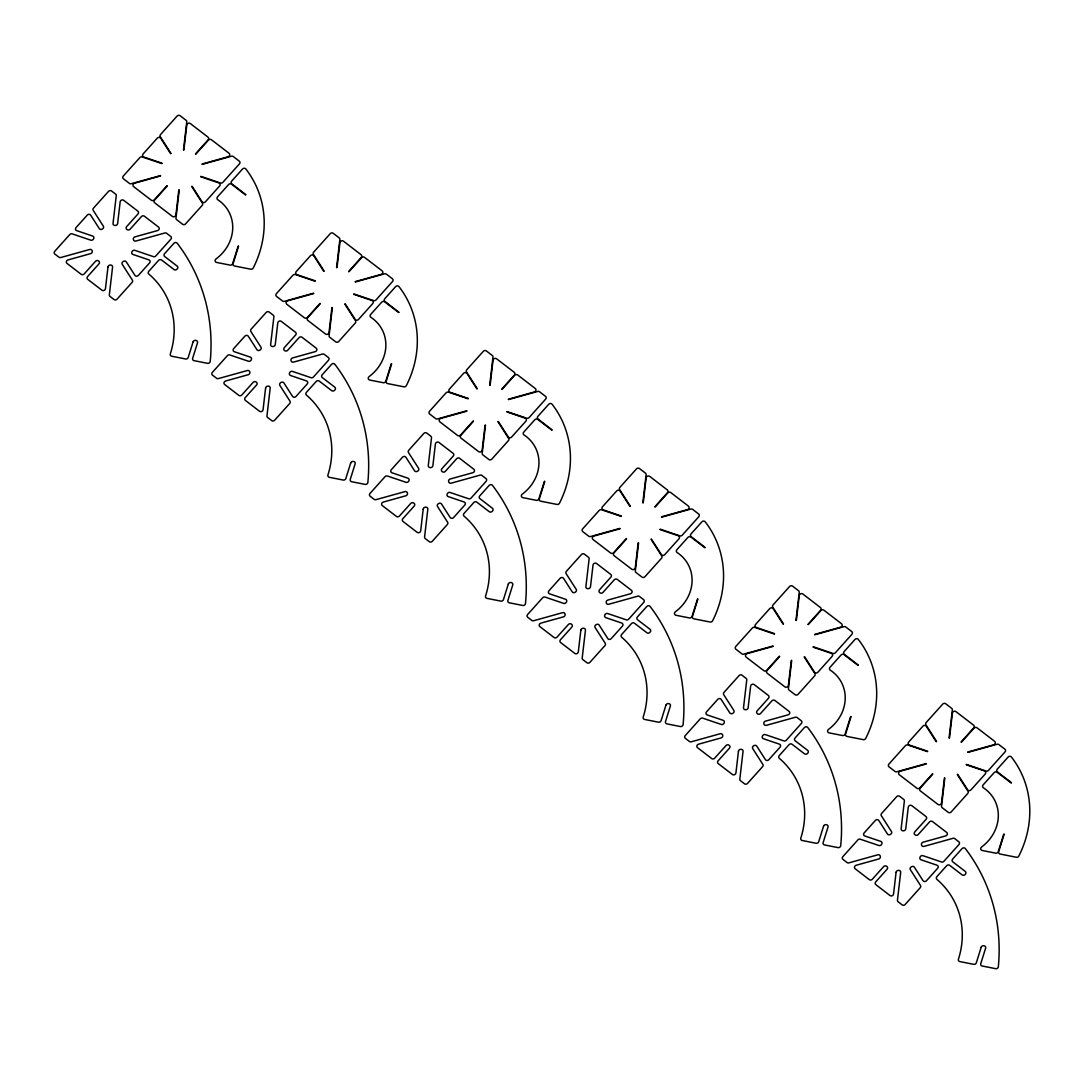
<?xml version="1.0" encoding="UTF-8"?>
<svg xmlns="http://www.w3.org/2000/svg" width="1084" height="1084" viewBox="0 0 1084 1084"><rect width="100%" height="100%" fill="white"/><g stroke="black" fill="none" stroke-linecap="round" stroke-linejoin="round"><path stroke-width="1.5" d="M178.819 189.957L175.92 214.876A2.154 1.924 -27.8 0 1 172.41 216.421L154.741 202.843A2.154 1.924 -27.8 0 1 154.605 200.079L167.207 186.028M183.481 149.971L186.746 121.896A2.154 1.924 -27.8 0 0 186.069 120.27L180.093 115.69A2.154 1.924 -27.8 0 0 177.112 116.069L160.595 134.484A2.154 1.924 -27.8 0 0 160.324 136.814L171.001 153.44M179.239 189.971L175.974 218.06A2.154 1.924 -27.8 0 0 176.651 219.673L182.627 224.266A2.154 1.924 -27.8 0 0 185.594 223.873L202.125 205.459A2.154 1.924 -27.8 0 0 202.396 203.142L191.719 186.502M183.887 149.985L186.787 125.066A2.154 1.924 -27.8 0 1 190.296 123.522L207.965 137.099A2.154 1.924 -27.8 0 1 208.114 139.863L195.499 153.914M331.934 307.571L329.035 332.49A2.154 1.924 -27.8 0 1 325.539 334.035L307.87 320.457A2.154 1.924 -27.8 0 1 307.721 317.68L320.322 303.642M336.596 267.585L339.861 239.496A2.154 1.924 -27.8 0 0 339.184 237.884L333.208 233.29A2.154 1.924 -27.8 0 0 330.241 233.67L313.71 252.098A2.154 1.924 -27.8 0 0 313.439 254.415L324.116 271.054M332.354 307.585L329.089 335.661A2.154 1.924 -27.8 0 0 329.766 337.287L335.742 341.867A2.154 1.924 -27.8 0 0 338.709 341.487L355.24 323.073A2.154 1.924 -27.8 0 0 355.511 320.742L344.834 304.116M337.016 267.585L339.915 242.667A2.154 1.924 -27.8 0 1 343.425 241.136L361.08 254.699A2.154 1.924 -27.8 0 1 361.229 257.477L348.628 271.528M485.063 425.185L482.163 450.104A2.154 1.924 -27.8 0 1 478.654 451.635L460.985 438.072A2.154 1.924 -27.8 0 1 460.849 435.294L473.451 421.242M489.711 385.186L492.976 357.11A2.154 1.924 -27.8 0 0 492.299 355.498L486.323 350.904A2.154 1.924 -27.8 0 0 483.356 351.284L466.825 369.698A2.154 1.924 -27.8 0 0 466.554 372.029L477.245 388.668M485.483 425.185L482.204 453.275A2.154 1.924 -27.8 0 0 482.881 454.887L488.857 459.481A2.154 1.924 -27.8 0 0 491.838 459.101L508.355 440.687A2.154 1.924 -27.8 0 0 508.626 438.356L497.949 421.717M490.131 385.199L493.03 360.281A2.154 1.924 -27.8 0 1 496.54 358.75L514.209 372.313A2.154 1.924 -27.8 0 1 514.344 375.091L501.743 389.129M638.178 542.786L635.278 567.704A2.154 1.924 -27.8 0 1 631.769 569.249L614.1 555.672A2.154 1.924 -27.8 0 1 613.964 552.908L626.566 538.856M642.826 502.8L646.105 474.724A2.154 1.924 -27.8 0 0 645.427 473.098L639.452 468.518A2.154 1.924 -27.8 0 0 636.471 468.898L619.953 487.312A2.154 1.924 -27.8 0 0 619.682 489.643L630.36 506.269M638.598 542.799L635.332 570.875A2.154 1.924 -27.8 0 0 636.01 572.501L641.985 577.094A2.154 1.924 -27.8 0 0 644.953 576.702L661.484 558.287A2.154 1.924 -27.8 0 0 661.755 555.957L651.064 539.331M643.246 502.813L646.145 477.895A2.154 1.924 -27.8 0 1 649.655 476.35L667.324 489.927A2.154 1.924 -27.8 0 1 667.459 492.692L654.858 506.743M791.293 660.4L788.393 685.318A2.154 1.924 -27.8 0 1 784.884 686.849L767.228 673.286A2.154 1.924 -27.8 0 1 767.079 670.508L779.681 656.47M795.954 620.414L799.22 592.325A2.154 1.924 -27.8 0 0 798.542 590.712L792.567 586.119A2.154 1.924 -27.8 0 0 789.599 586.498L773.068 604.913A2.154 1.924 -27.8 0 0 772.797 607.243L783.475 623.883M791.713 660.413L788.447 688.489A2.154 1.924 -27.8 0 0 789.125 690.115L795.1 694.695A2.154 1.924 -27.8 0 0 798.068 694.316L814.599 675.901A2.154 1.924 -27.8 0 0 814.87 673.571L804.192 656.931M796.374 620.414L799.274 595.495A2.154 1.924 -27.8 0 1 802.77 593.964L820.439 607.528A2.154 1.924 -27.8 0 1 820.588 610.306L807.986 624.357M944.421 778.014L941.522 802.932A2.154 1.924 -27.8 0 1 938.012 804.464L920.343 790.9A2.154 1.924 -27.8 0 1 920.194 788.122L932.809 774.071M949.069 738.014L952.335 709.939A2.154 1.924 -27.8 0 0 951.657 708.313L945.682 703.733A2.154 1.924 -27.8 0 0 942.714 704.112L926.183 722.527A2.154 1.924 -27.8 0 0 925.912 724.857L936.59 741.497M944.828 778.014L941.562 806.103A2.154 1.924 -27.8 0 0 942.24 807.716L948.215 812.309A2.154 1.924 -27.8 0 0 951.196 811.93L967.714 793.515A2.154 1.924 -27.8 0 0 967.985 791.184L957.308 774.545M949.489 738.028L952.389 713.109A2.154 1.924 -27.8 0 1 955.898 711.578L973.567 725.142A2.154 1.924 -27.8 0 1 973.703 727.92L961.101 741.957M238.155 246.109L232.694 263.561A2.154 1.924 -27.8 0 1 230.065 265.106L216.597 262.436A2.154 1.924 -27.8 0 1 216.001 258.981A40.203 36.084 -27.8 0 0 217.776 199.727A2.154 1.924 -27.8 0 1 217.532 196.868L228.575 184.565A2.154 1.924 -27.8 0 1 231.542 184.185L245.553 194.944M238.561 246.19L233.087 263.642A2.154 1.924 -27.8 0 0 234.496 265.987L250.756 269.198A2.154 1.924 -27.8 0 0 253.25 267.978A107.817 96.733 -27.8 0 0 245.811 168.955A2.154 1.924 -27.8 0 0 242.518 169.023L231.691 181.096A2.154 1.924 -27.8 0 0 231.827 183.873L245.838 194.632M391.27 363.723L385.809 381.175A2.154 1.924 -27.8 0 1 383.18 382.706L369.712 380.037A2.154 1.924 -27.8 0 1 369.116 376.595A40.203 36.084 -27.8 0 0 370.904 317.327A2.154 1.924 -27.8 0 1 370.647 314.482L381.69 302.179A2.154 1.924 -27.8 0 1 384.657 301.799L398.682 312.558M391.676 363.804L386.216 381.256A2.154 1.924 -27.8 0 0 387.625 383.587L403.871 386.812A2.154 1.924 -27.8 0 0 406.364 385.592A107.817 96.733 -27.8 0 0 398.939 286.569A2.154 1.924 -27.8 0 0 395.633 286.637L384.806 298.71A2.154 1.924 -27.8 0 0 384.942 301.474L398.966 312.246M544.398 481.323L538.924 498.776A2.154 1.924 -27.8 0 1 536.309 500.32L522.84 497.651A2.154 1.924 -27.8 0 1 522.231 494.196A40.203 36.084 -27.8 0 0 524.019 434.941A2.154 1.924 -27.8 0 1 523.762 432.096L534.805 419.779A2.154 1.924 -27.8 0 1 537.786 419.4L551.797 430.172M544.791 481.404L539.331 498.857A2.154 1.924 -27.8 0 0 540.74 501.201L556.986 504.426A2.154 1.924 -27.8 0 0 559.479 503.206A107.817 96.733 -27.8 0 0 552.054 404.183A2.154 1.924 -27.8 0 0 548.761 404.237L537.921 416.31A2.154 1.924 -27.8 0 0 538.071 419.088L552.081 429.847M697.513 598.937L692.053 616.389A2.154 1.924 -27.8 0 1 689.424 617.934L675.955 615.265A2.154 1.924 -27.8 0 1 675.359 611.81A40.203 36.084 -27.8 0 0 677.134 552.555A2.154 1.924 -27.8 0 1 676.89 549.696L687.933 537.393A2.154 1.924 -27.8 0 1 690.901 537.014L704.912 547.772M697.92 599.018L692.446 616.471A2.154 1.924 -27.8 0 0 693.855 618.815L710.101 622.026A2.154 1.924 -27.8 0 0 712.594 620.807A107.817 96.733 -27.8 0 0 705.169 521.783A2.154 1.924 -27.8 0 0 701.876 521.851L691.036 533.924A2.154 1.924 -27.8 0 0 691.186 536.702L705.196 547.461M850.628 716.551L845.168 734.004A2.154 1.924 -27.8 0 1 842.539 735.535L829.07 732.865A2.154 1.924 -27.8 0 1 828.474 729.424A40.203 36.084 -27.8 0 0 830.263 670.156A2.154 1.924 -27.8 0 1 830.005 667.31L841.049 655.007A2.154 1.924 -27.8 0 1 844.016 654.628L858.04 665.386M851.035 716.619L845.574 734.085A2.154 1.924 -27.8 0 0 846.983 736.415L863.23 739.64A2.154 1.924 -27.8 0 0 865.723 738.421A107.817 96.733 -27.8 0 0 858.298 639.397A2.154 1.924 -27.8 0 0 854.991 639.452L844.165 651.538A2.154 1.924 -27.8 0 0 844.301 654.302L858.325 665.075M1003.743 834.152L998.283 851.604A2.154 1.924 -27.8 0 1 995.668 853.149L982.199 850.479A2.154 1.924 -27.8 0 1 981.589 847.024A40.203 36.084 -27.8 0 0 983.378 787.77A2.154 1.924 -27.8 0 1 983.12 784.911L994.163 772.607A2.154 1.924 -27.8 0 1 997.144 772.228L1011.155 783M1004.15 834.233L998.689 851.685A2.154 1.924 -27.8 0 0 1000.098 854.029L1016.345 857.254A2.154 1.924 -27.8 0 0 1018.838 856.021A107.817 96.733 -27.8 0 0 1011.413 757.011A2.154 1.924 -27.8 0 0 1008.12 757.066L997.28 769.139A2.154 1.924 -27.8 0 0 997.416 771.916L1011.44 782.675M166.895 185.798L154.294 199.835A2.154 1.924 -27.8 0 1 151.326 200.215L133.657 186.651A2.154 1.924 -27.8 0 1 134.646 183.169L160.581 175.96M195.811 154.158L208.426 140.107A2.154 1.924 -27.8 0 1 211.394 139.728L229.063 153.291A2.154 1.924 -27.8 0 1 228.074 156.774L202.125 163.996M320.024 303.398L307.409 317.449A2.154 1.924 -27.8 0 1 304.441 317.829L286.772 304.252A2.154 1.924 -27.8 0 1 287.761 300.783L313.696 293.561M348.94 271.759L361.541 257.721A2.154 1.924 -27.8 0 1 364.509 257.342L382.178 270.905A2.154 1.924 -27.8 0 1 381.189 274.374L355.254 281.596M473.139 421.012L460.537 435.05A2.154 1.924 -27.8 0 1 457.556 435.443L439.887 421.866A2.154 1.924 -27.8 0 1 440.876 418.397L466.825 411.175M502.055 389.373L514.656 375.321A2.154 1.924 -27.8 0 1 517.637 374.942L535.293 388.519A2.154 1.924 -27.8 0 1 534.304 391.988L508.369 399.21M626.254 538.612L613.652 552.664A2.154 1.924 -27.8 0 1 610.671 553.043L593.016 539.48A2.154 1.924 -27.8 0 1 594.005 535.997L619.94 528.789M655.17 506.987L667.771 492.935A2.154 1.924 -27.8 0 1 670.752 492.556L688.421 506.12A2.154 1.924 -27.8 0 1 687.432 509.602L661.484 516.811M779.369 656.226L766.767 670.278A2.154 1.924 -27.8 0 1 763.8 670.657L746.131 657.08A2.154 1.924 -27.8 0 1 747.12 653.611L773.055 646.389M808.298 624.587L820.9 610.549A2.154 1.924 -27.8 0 1 823.867 610.17L841.536 623.734A2.154 1.924 -27.8 0 1 840.547 627.202L814.612 634.425M932.497 773.841L919.882 787.878A2.154 1.924 -27.8 0 1 916.915 788.258L899.246 774.694A2.154 1.924 -27.8 0 1 900.235 771.225L926.183 764.003M961.413 742.201L974.015 728.15A2.154 1.924 -27.8 0 1 976.982 727.77L994.651 741.348A2.154 1.924 -27.8 0 1 993.662 744.816L967.727 752.039M160.5 175.581L131.259 183.711A2.154 1.924 -27.8 0 1 129.416 183.399L123.44 178.806A2.154 1.924 -27.8 0 1 123.305 176.028L139.836 157.614A2.154 1.924 -27.8 0 1 142.248 156.95L161.895 163.589M202.22 164.375L231.448 156.231A2.154 1.924 -27.8 0 1 233.29 156.543L239.266 161.137A2.154 1.924 -27.8 0 1 239.415 163.914L222.884 182.329A2.154 1.924 -27.8 0 1 220.458 183.006L200.825 176.353M313.615 293.181L284.387 301.325A2.154 1.924 -27.8 0 1 282.545 301L276.569 296.42A2.154 1.924 -27.8 0 1 276.42 293.642L292.951 275.228A2.154 1.924 -27.8 0 1 295.376 274.55L315.01 281.203M355.335 281.976L384.576 273.846A2.154 1.924 -27.8 0 1 386.419 274.157L392.381 278.751A2.154 1.924 -27.8 0 1 392.53 281.515L375.999 299.943A2.154 1.924 -27.8 0 1 373.573 300.607L353.94 293.954M466.73 410.795L437.502 418.925A2.154 1.924 -27.8 0 1 435.66 418.614L429.684 414.02A2.154 1.924 -27.8 0 1 429.549 411.256L446.066 392.842A2.154 1.924 -27.8 0 1 448.491 392.164L468.125 398.817M508.45 399.589L537.691 391.446A2.154 1.924 -27.8 0 1 539.534 391.771L545.509 396.351A2.154 1.924 -27.8 0 1 545.645 399.129L529.127 417.543A2.154 1.924 -27.8 0 1 526.702 418.221L507.055 411.568M619.858 528.409L590.617 536.539A2.154 1.924 -27.8 0 1 588.775 536.228L582.799 531.634A2.154 1.924 -27.8 0 1 582.664 528.856L599.195 510.442A2.154 1.924 -27.8 0 1 601.606 509.765L621.254 516.418M661.579 517.19L690.806 509.06A2.154 1.924 -27.8 0 1 692.649 509.372L698.624 513.965A2.154 1.924 -27.8 0 1 698.76 516.743L682.242 535.157A2.154 1.924 -27.8 0 1 679.817 535.835L660.183 529.182M772.973 646.01L743.732 654.153A2.154 1.924 -27.8 0 1 741.89 653.828L735.928 649.248A2.154 1.924 -27.8 0 1 735.779 646.471L752.31 628.056A2.154 1.924 -27.8 0 1 754.735 627.379L774.369 634.032M814.694 634.804L843.921 626.674A2.154 1.924 -27.8 0 1 845.764 626.986L851.739 631.579A2.154 1.924 -27.8 0 1 851.889 634.343L835.357 652.771A2.154 1.924 -27.8 0 1 832.932 653.435L813.298 646.782M926.088 763.624L896.861 771.754A2.154 1.924 -27.8 0 1 895.018 771.442L889.043 766.849A2.154 1.924 -27.8 0 1 888.894 764.084L905.425 745.67A2.154 1.924 -27.8 0 1 907.85 744.993L927.484 751.646M967.809 752.418L997.05 744.274A2.154 1.924 -27.8 0 1 998.892 744.6L1004.868 749.179A2.154 1.924 -27.8 0 1 1005.004 751.957L988.472 770.372A2.154 1.924 -27.8 0 1 986.061 771.049L966.413 764.396M162.072 163.223L143.793 157.031A2.154 1.924 -27.8 0 1 143.102 153.969L157.315 138.129A2.154 1.924 -27.8 0 1 160.703 138.196L170.635 153.671M200.648 176.719L218.914 182.911A2.154 1.924 -27.8 0 1 219.605 185.974L205.404 201.814A2.154 1.924 -27.8 0 1 202.017 201.746L192.085 186.272M315.187 280.824L296.921 274.645A2.154 1.924 -27.8 0 1 296.23 271.583L310.43 255.743A2.154 1.924 -27.8 0 1 313.818 255.81L323.75 271.285M353.763 294.333L372.029 300.525A2.154 1.924 -27.8 0 1 372.72 303.588L358.519 319.428A2.154 1.924 -27.8 0 1 355.132 319.36L345.2 303.886M468.302 398.438L450.036 392.245A2.154 1.924 -27.8 0 1 449.345 389.183L463.559 373.357A2.154 1.924 -27.8 0 1 466.933 373.411L476.879 388.885M506.892 411.947L525.157 418.126A2.154 1.924 -27.8 0 1 525.848 421.202L511.634 437.028A2.154 1.924 -27.8 0 1 508.247 436.96L498.315 421.486M621.417 516.052L603.151 509.859A2.154 1.924 -27.8 0 1 602.46 506.797L616.674 490.957A2.154 1.924 -27.8 0 1 620.062 491.025L629.994 506.499M660.007 529.548L678.272 535.74A2.154 1.924 -27.8 0 1 678.963 538.802L664.749 554.642A2.154 1.924 -27.8 0 1 661.375 554.574L651.43 539.1M774.545 633.652L756.28 627.473A2.154 1.924 -27.8 0 1 755.589 624.398L769.789 608.571A2.154 1.924 -27.8 0 1 773.177 608.639L783.109 624.113M813.122 647.162L831.387 653.354A2.154 1.924 -27.8 0 1 832.078 656.416L817.878 672.243A2.154 1.924 -27.8 0 1 814.49 672.188L804.558 656.714M927.66 751.266L909.395 745.074A2.154 1.924 -27.8 0 1 908.704 742.012L922.904 726.185A2.154 1.924 -27.8 0 1 926.292 726.239L936.224 741.713M966.237 764.776L984.516 770.954A2.154 1.924 -27.8 0 1 985.207 774.03L970.993 789.857A2.154 1.924 -27.8 0 1 967.606 789.789L957.673 774.315M107.966 266.989L105.446 288.683A2.154 1.924 -27.8 0 1 101.937 290.227L87.75 279.333A2.154 1.924 -27.8 0 1 87.601 276.555L98.929 263.927A2.154 1.924 -27.8 0 0 98.793 261.149L98.481 260.919A2.154 1.924 -27.8 0 0 95.514 261.298L84.186 273.927A2.154 1.924 -27.8 0 1 81.205 274.306L67.018 263.412A2.154 1.924 -27.8 0 1 68.007 259.93L90.595 253.642A2.154 1.924 -27.8 0 0 92.235 251.176L92.14 250.797A2.154 1.924 -27.8 0 0 89.66 249.483L60.785 257.518A2.154 1.924 -27.8 0 1 58.943 257.193L54.891 254.09A2.154 1.924 -27.8 0 1 54.742 251.312L69.782 234.564A2.154 1.924 -27.8 0 1 72.208 233.887L90.744 240.16A2.154 1.924 -27.8 0 0 93.522 238.941L93.698 238.561A2.154 1.924 -27.8 0 0 92.641 236.041L76.734 230.662A2.154 1.924 -27.8 0 1 76.043 227.586L87.276 215.079A2.154 1.924 -27.8 0 1 90.65 215.133L99.308 228.616A2.154 1.924 -27.8 0 0 102.181 229.117L102.546 228.887A2.154 1.924 -27.8 0 0 103.332 226.136L93.251 210.431A2.154 1.924 -27.8 0 1 93.522 208.101L108.563 191.353A2.154 1.924 -27.8 0 1 111.53 190.96L115.581 194.077A2.154 1.924 -27.8 0 1 116.259 195.689L113.034 223.426A2.154 1.924 -27.8 0 0 114.89 225.458L115.31 225.458A2.154 1.924 -27.8 0 0 117.641 223.521L120.161 201.827A2.154 1.924 -27.8 0 1 123.671 200.283L137.858 211.177A2.154 1.924 -27.8 0 1 137.993 213.954L126.665 226.583A2.154 1.924 -27.8 0 0 126.801 229.347L127.113 229.591A2.154 1.924 -27.8 0 0 130.094 229.212L141.421 216.583A2.154 1.924 -27.8 0 1 144.389 216.204L158.576 227.098A2.154 1.924 -27.8 0 1 157.587 230.567L134.999 236.854A2.154 1.924 -27.8 0 0 133.373 239.334L133.454 239.713A2.154 1.924 -27.8 0 0 135.947 241.027L164.822 232.992A2.154 1.924 -27.8 0 1 166.665 233.304L170.716 236.42A2.154 1.924 -27.8 0 1 170.852 239.198L155.811 255.946A2.154 1.924 -27.8 0 1 153.386 256.623L134.863 250.35A2.154 1.924 -27.8 0 0 132.072 251.569L131.896 251.935A2.154 1.924 -27.8 0 0 132.953 254.455L148.874 259.848A2.154 1.924 -27.8 0 1 149.565 262.924L138.332 275.431A2.154 1.924 -27.8 0 1 134.944 275.363L126.286 261.881A2.154 1.924 -27.8 0 0 123.413 261.393L123.048 261.623A2.154 1.924 -27.8 0 0 122.262 264.374L132.343 280.078A2.154 1.924 -27.8 0 1 132.072 282.409L117.045 299.157A2.154 1.924 -27.8 0 1 114.064 299.536L110.012 296.433A2.154 1.924 -27.8 0 1 109.335 294.807L112.573 267.07A2.154 1.924 -27.8 0 0 110.704 265.052L110.283 265.052A2.154 1.924 -27.8 0 0 107.966 266.989M265.594 388.058L263.06 409.752A2.154 1.924 -27.8 0 1 259.55 411.297L245.363 400.389A2.154 1.924 -27.8 0 1 245.228 397.625L256.556 384.996A2.154 1.924 -27.8 0 0 256.42 382.218L256.109 381.988A2.154 1.924 -27.8 0 0 253.128 382.367L241.8 394.996A2.154 1.924 -27.8 0 1 238.832 395.375L224.645 384.481A2.154 1.924 -27.8 0 1 225.635 380.999L248.222 374.712A2.154 1.924 -27.8 0 0 249.848 372.246L249.767 371.866A2.154 1.924 -27.8 0 0 247.274 370.552L218.399 378.587A2.154 1.924 -27.8 0 1 216.556 378.262L212.505 375.159A2.154 1.924 -27.8 0 1 212.369 372.381L227.41 355.62A2.154 1.924 -27.8 0 1 229.835 354.956L248.358 361.229A2.154 1.924 -27.8 0 0 251.149 360.01L251.325 359.631A2.154 1.924 -27.8 0 0 250.268 357.11L234.347 351.717A2.154 1.924 -27.8 0 1 233.656 348.655L244.889 336.148A2.154 1.924 -27.8 0 1 248.277 336.203L256.935 349.685A2.154 1.924 -27.8 0 0 259.808 350.186L260.174 349.956A2.154 1.924 -27.8 0 0 260.959 347.205L250.878 331.501A2.154 1.924 -27.8 0 1 251.149 329.17L266.19 312.422A2.154 1.924 -27.8 0 1 269.157 312.029L273.209 315.146A2.154 1.924 -27.8 0 1 273.886 316.758L270.648 344.495A2.154 1.924 -27.8 0 0 272.518 346.514L272.938 346.528A2.154 1.924 -27.8 0 0 275.255 344.59L277.789 322.897A2.154 1.924 -27.8 0 1 281.284 321.352L295.471 332.246A2.154 1.924 -27.8 0 1 295.62 335.024L284.293 347.652A2.154 1.924 -27.8 0 0 284.428 350.417L284.74 350.66A2.154 1.924 -27.8 0 0 287.707 350.281L299.048 337.652A2.154 1.924 -27.8 0 1 302.016 337.273L316.203 348.167A2.154 1.924 -27.8 0 1 315.214 351.636L292.626 357.923A2.154 1.924 -27.8 0 0 290.986 360.403L291.081 360.769A2.154 1.924 -27.8 0 0 293.561 362.097L322.436 354.062A2.154 1.924 -27.8 0 1 324.279 354.373L328.33 357.49A2.154 1.924 -27.8 0 1 328.479 360.267L313.439 377.015A2.154 1.924 -27.8 0 1 311.013 377.693L292.477 371.419A2.154 1.924 -27.8 0 0 289.699 372.639L289.523 373.004A2.154 1.924 -27.8 0 0 290.58 375.525L306.487 380.918A2.154 1.924 -27.8 0 1 307.178 383.993L295.946 396.5A2.154 1.924 -27.8 0 1 292.572 396.432L283.913 382.95A2.154 1.924 -27.8 0 0 281.041 382.462L280.675 382.693A2.154 1.924 -27.8 0 0 279.889 385.443L289.97 401.148A2.154 1.924 -27.8 0 1 289.699 403.465L274.659 420.226A2.154 1.924 -27.8 0 1 271.691 420.606L267.64 417.503A2.154 1.924 -27.8 0 1 266.962 415.877L270.187 388.14A2.154 1.924 -27.8 0 0 268.331 386.121L267.911 386.121A2.154 1.924 -27.8 0 0 265.594 388.058M423.207 509.128L420.687 530.821A2.154 1.924 -27.8 0 1 417.177 532.352L402.991 521.458A2.154 1.924 -27.8 0 1 402.855 518.694L414.183 506.065A2.154 1.924 -27.8 0 0 414.034 503.288L413.722 503.057A2.154 1.924 -27.8 0 0 410.755 503.437L399.427 516.052A2.154 1.924 -27.8 0 1 396.446 516.445L382.273 505.55A2.154 1.924 -27.8 0 1 383.262 502.068L405.85 495.781A2.154 1.924 -27.8 0 0 407.476 493.315L407.394 492.935A2.154 1.924 -27.8 0 0 404.901 491.621L376.026 499.656A2.154 1.924 -27.8 0 1 374.183 499.331L370.132 496.228A2.154 1.924 -27.8 0 1 369.996 493.45L385.023 476.689A2.154 1.924 -27.8 0 1 387.449 476.025L405.985 482.299A2.154 1.924 -27.8 0 0 408.776 481.079L408.939 480.7A2.154 1.924 -27.8 0 0 407.896 478.179L391.974 472.787A2.154 1.924 -27.8 0 1 391.283 469.724L402.516 457.204A2.154 1.924 -27.8 0 1 405.904 457.272L414.562 470.754A2.154 1.924 -27.8 0 0 417.421 471.255L417.787 471.025A2.154 1.924 -27.8 0 0 418.573 468.274L408.492 452.57A2.154 1.924 -27.8 0 1 408.763 450.239L423.803 433.478A2.154 1.924 -27.8 0 1 426.784 433.099L430.822 436.215A2.154 1.924 -27.8 0 1 431.5 437.828L428.275 465.564A2.154 1.924 -27.8 0 0 430.145 467.583L430.551 467.597A2.154 1.924 -27.8 0 0 432.882 465.659L435.402 443.966A2.154 1.924 -27.8 0 1 438.912 442.421L453.098 453.315A2.154 1.924 -27.8 0 1 453.234 456.093L441.906 468.722A2.154 1.924 -27.8 0 0 442.055 471.486L442.367 471.73A2.154 1.924 -27.8 0 0 445.334 471.35L456.662 458.722A2.154 1.924 -27.8 0 1 459.643 458.342L473.816 469.237A2.154 1.924 -27.8 0 1 472.827 472.705L450.239 478.993A2.154 1.924 -27.8 0 0 448.613 481.459L448.695 481.838A2.154 1.924 -27.8 0 0 451.188 483.166L480.063 475.131A2.154 1.924 -27.8 0 1 481.906 475.442L485.957 478.559A2.154 1.924 -27.8 0 1 486.093 481.323L471.066 498.084A2.154 1.924 -27.8 0 1 468.64 498.762L450.104 492.488A2.154 1.924 -27.8 0 0 447.313 493.708L447.15 494.074A2.154 1.924 -27.8 0 0 448.193 496.594L464.115 501.987A2.154 1.924 -27.8 0 1 464.806 505.049L453.573 517.569A2.154 1.924 -27.8 0 1 450.185 517.502L441.527 504.019A2.154 1.924 -27.8 0 0 438.668 503.532L438.302 503.762A2.154 1.924 -27.8 0 0 437.516 506.513L447.597 522.217A2.154 1.924 -27.8 0 1 447.326 524.534L432.286 541.295A2.154 1.924 -27.8 0 1 429.305 541.675L425.267 538.572A2.154 1.924 -27.8 0 1 424.589 536.946L427.814 509.209A2.154 1.924 -27.8 0 0 425.944 507.19L425.538 507.19A2.154 1.924 -27.8 0 0 423.207 509.128M580.834 630.197L578.314 651.89A2.154 1.924 -27.8 0 1 574.805 653.422L560.618 642.527A2.154 1.924 -27.8 0 1 560.469 639.763L571.796 627.135A2.154 1.924 -27.8 0 0 571.661 624.357L571.349 624.113A2.154 1.924 -27.8 0 0 568.382 624.506L557.041 637.121A2.154 1.924 -27.8 0 1 554.073 637.514L539.886 626.62A2.154 1.924 -27.8 0 1 540.875 623.137L563.463 616.85A2.154 1.924 -27.8 0 0 565.103 614.384L565.008 614.005A2.154 1.924 -27.8 0 0 562.528 612.69L533.653 620.726A2.154 1.924 -27.8 0 1 531.81 620.4L527.759 617.297A2.154 1.924 -27.8 0 1 527.61 614.52L542.65 597.758A2.154 1.924 -27.8 0 1 545.076 597.094L563.612 603.368A2.154 1.924 -27.8 0 0 566.39 602.148L566.566 601.769A2.154 1.924 -27.8 0 0 565.509 599.249L549.602 593.856A2.154 1.924 -27.8 0 1 548.911 590.794L560.143 578.273A2.154 1.924 -27.8 0 1 563.517 578.341L572.176 591.823A2.154 1.924 -27.8 0 0 575.048 592.325L575.414 592.094A2.154 1.924 -27.8 0 0 576.2 589.33L566.119 573.639A2.154 1.924 -27.8 0 1 566.39 571.309L581.431 554.547A2.154 1.924 -27.8 0 1 584.398 554.168L588.449 557.284A2.154 1.924 -27.8 0 1 589.127 558.897L585.902 586.634A2.154 1.924 -27.8 0 0 587.758 588.653L588.178 588.666A2.154 1.924 -27.8 0 0 590.495 586.729L593.029 565.035A2.154 1.924 -27.8 0 1 596.539 563.49L610.726 574.385A2.154 1.924 -27.8 0 1 610.861 577.162L599.533 589.791A2.154 1.924 -27.8 0 0 599.669 592.555L599.98 592.799A2.154 1.924 -27.8 0 0 602.961 592.42L614.289 579.791A2.154 1.924 -27.8 0 1 617.257 579.412L631.444 590.306A2.154 1.924 -27.8 0 1 630.454 593.775L607.867 600.062A2.154 1.924 -27.8 0 0 606.241 602.528L606.322 602.907A2.154 1.924 -27.8 0 0 608.815 604.235L637.69 596.2A2.154 1.924 -27.8 0 1 639.533 596.512L643.584 599.628A2.154 1.924 -27.8 0 1 643.72 602.392L628.679 619.154A2.154 1.924 -27.8 0 1 626.254 619.831L607.731 613.544A2.154 1.924 -27.8 0 0 604.94 614.777L604.764 615.143A2.154 1.924 -27.8 0 0 605.821 617.663L621.742 623.056A2.154 1.924 -27.8 0 1 622.433 626.118L611.2 638.639A2.154 1.924 -27.8 0 1 607.812 638.571L599.154 625.089A2.154 1.924 -27.8 0 0 596.281 624.601L595.915 624.818A2.154 1.924 -27.8 0 0 595.13 627.582L605.211 643.286A2.154 1.924 -27.8 0 1 604.94 645.603L589.899 662.365A2.154 1.924 -27.8 0 1 586.932 662.744L582.88 659.641A2.154 1.924 -27.8 0 1 582.203 658.015L585.441 630.278A2.154 1.924 -27.8 0 0 583.571 628.259L583.151 628.246A2.154 1.924 -27.8 0 0 580.834 630.197M738.448 751.266L735.928 772.96A2.154 1.924 -27.8 0 1 732.418 774.491L718.231 763.597A2.154 1.924 -27.8 0 1 718.096 760.832L729.424 748.204A2.154 1.924 -27.8 0 0 729.288 745.426L728.976 745.182A2.154 1.924 -27.8 0 0 725.995 745.575L714.668 758.19A2.154 1.924 -27.8 0 1 711.7 758.583L697.513 747.675A2.154 1.924 -27.8 0 1 698.502 744.207L721.09 737.919A2.154 1.924 -27.8 0 0 722.716 735.453L722.635 735.074A2.154 1.924 -27.8 0 0 720.142 733.746L691.267 741.795A2.154 1.924 -27.8 0 1 689.424 741.47L685.373 738.367A2.154 1.924 -27.8 0 1 685.237 735.589L700.278 718.827A2.154 1.924 -27.8 0 1 702.703 718.164L721.226 724.437A2.154 1.924 -27.8 0 0 724.017 723.218L724.193 722.838A2.154 1.924 -27.8 0 0 723.136 720.318L707.215 714.925A2.154 1.924 -27.8 0 1 706.524 711.863L717.757 699.343A2.154 1.924 -27.8 0 1 721.145 699.41L729.803 712.893A2.154 1.924 -27.8 0 0 732.676 713.394L733.041 713.164A2.154 1.924 -27.8 0 0 733.827 710.399L723.746 694.709A2.154 1.924 -27.8 0 1 724.017 692.378L739.044 675.617A2.154 1.924 -27.8 0 1 742.025 675.237L746.077 678.354A2.154 1.924 -27.8 0 1 746.754 679.966L743.516 707.703A2.154 1.924 -27.8 0 0 745.385 709.722L745.806 709.735A2.154 1.924 -27.8 0 0 748.123 707.798L750.643 686.091A2.154 1.924 -27.8 0 1 754.152 684.56L768.339 695.454A2.154 1.924 -27.8 0 1 768.488 698.231L757.16 710.847A2.154 1.924 -27.8 0 0 757.296 713.624L757.608 713.868A2.154 1.924 -27.8 0 0 760.575 713.489L771.903 700.86A2.154 1.924 -27.8 0 1 774.884 700.481L789.071 711.375A2.154 1.924 -27.8 0 1 788.082 714.844L765.494 721.131A2.154 1.924 -27.8 0 0 763.854 723.597L763.949 723.976A2.154 1.924 -27.8 0 0 766.429 725.304L795.304 717.269A2.154 1.924 -27.8 0 1 797.146 717.581L801.198 720.697A2.154 1.924 -27.8 0 1 801.347 723.462L786.306 740.223A2.154 1.924 -27.8 0 1 783.881 740.9L765.345 734.613A2.154 1.924 -27.8 0 0 762.567 735.833L762.391 736.212A2.154 1.924 -27.8 0 0 763.448 738.732L779.355 744.125A2.154 1.924 -27.8 0 1 780.046 747.188L768.813 759.708A2.154 1.924 -27.8 0 1 765.439 759.64L756.781 746.158A2.154 1.924 -27.8 0 0 753.908 745.67L753.543 745.887A2.154 1.924 -27.8 0 0 752.757 748.651L762.838 764.356A2.154 1.924 -27.8 0 1 762.567 766.673L747.526 783.434A2.154 1.924 -27.8 0 1 744.559 783.813L740.507 780.71A2.154 1.924 -27.8 0 1 739.83 779.084L743.055 751.347A2.154 1.924 -27.8 0 0 741.199 749.329L740.779 749.315A2.154 1.924 -27.8 0 0 738.448 751.266M896.075 872.322L893.555 894.029A2.154 1.924 -27.8 0 1 890.045 895.56L875.858 884.666A2.154 1.924 -27.8 0 1 875.723 881.888L887.051 869.273A2.154 1.924 -27.8 0 0 886.902 866.495L886.59 866.251A2.154 1.924 -27.8 0 0 883.623 866.644L872.295 879.26A2.154 1.924 -27.8 0 1 869.314 879.639L855.14 868.745A2.154 1.924 -27.8 0 1 856.116 865.276L878.704 858.989A2.154 1.924 -27.8 0 0 880.344 856.523L880.262 856.143A2.154 1.924 -27.8 0 0 877.769 854.815L848.894 862.864A2.154 1.924 -27.8 0 1 847.051 862.539L843 859.436A2.154 1.924 -27.8 0 1 842.864 856.658L857.891 839.897A2.154 1.924 -27.8 0 1 860.317 839.219L878.853 845.506A2.154 1.924 -27.8 0 0 881.644 844.287L881.807 843.908A2.154 1.924 -27.8 0 0 880.764 841.387L864.842 835.994A2.154 1.924 -27.8 0 1 864.151 832.932L875.384 820.412A2.154 1.924 -27.8 0 1 878.772 820.48L887.417 833.962A2.154 1.924 -27.8 0 0 890.289 834.45L890.655 834.233A2.154 1.924 -27.8 0 0 891.441 831.469L881.36 815.778A2.154 1.924 -27.8 0 1 881.631 813.447L896.671 796.686A2.154 1.924 -27.8 0 1 899.652 796.306L903.69 799.423A2.154 1.924 -27.8 0 1 904.368 801.035L901.143 828.772A2.154 1.924 -27.8 0 0 902.999 830.791L903.419 830.805A2.154 1.924 -27.8 0 0 905.75 828.867L908.27 807.16A2.154 1.924 -27.8 0 1 911.779 805.629L925.966 816.523A2.154 1.924 -27.8 0 1 926.102 819.301L914.774 831.916A2.154 1.924 -27.8 0 0 914.923 834.694L915.235 834.937A2.154 1.924 -27.8 0 0 918.202 834.558L929.53 821.929A2.154 1.924 -27.8 0 1 932.511 821.55L946.684 832.444A2.154 1.924 -27.8 0 1 945.695 835.913L923.107 842.2A2.154 1.924 -27.8 0 0 921.481 844.666L921.563 845.046A2.154 1.924 -27.8 0 0 924.056 846.374L952.931 838.339A2.154 1.924 -27.8 0 1 954.774 838.65L958.825 841.767A2.154 1.924 -27.8 0 1 958.961 844.531L943.92 861.292A2.154 1.924 -27.8 0 1 941.508 861.97L922.972 855.683A2.154 1.924 -27.8 0 0 920.181 856.902L920.018 857.281A2.154 1.924 -27.8 0 0 921.061 859.802L936.982 865.195A2.154 1.924 -27.8 0 1 937.674 868.257L926.441 880.777A2.154 1.924 -27.8 0 1 923.053 880.709L914.395 867.227A2.154 1.924 -27.8 0 0 911.536 866.739L911.17 866.956A2.154 1.924 -27.8 0 0 910.384 869.72L920.465 885.411A2.154 1.924 -27.8 0 1 920.194 887.742L905.154 904.503A2.154 1.924 -27.8 0 1 902.173 904.883L898.135 901.78A2.154 1.924 -27.8 0 1 897.457 900.154L900.682 872.417A2.154 1.924 -27.8 0 0 898.812 870.398L898.406 870.384A2.154 1.924 -27.8 0 0 896.075 872.322M193.074 341.934L188.223 357.449A2.154 1.924 -27.8 0 1 185.594 358.98L171.719 356.229A2.154 1.924 -27.8 0 1 170.323 353.885A89.159 79.999 -27.8 0 0 148.833 274.035A2.154 1.924 -27.8 0 1 148.765 271.325L158.589 260.377A2.154 1.924 -27.8 0 1 161.557 259.997L174.023 269.564A2.154 1.924 -27.8 0 0 176.99 269.184L177.275 268.859A2.154 1.924 -27.8 0 0 177.139 266.095L164.673 256.515A2.154 1.924 -27.8 0 1 164.538 253.751L173.928 243.277A2.154 1.924 -27.8 0 1 177.234 243.236A203.738 182.803 -27.8 0 1 210.228 361.392A2.154 1.924 -27.8 0 1 207.532 363.33L194.063 360.66A2.154 1.924 -27.8 0 1 192.654 358.33L197.505 342.815A2.154 1.924 -27.8 0 0 196.096 340.471L195.703 340.39A2.154 1.924 -27.8 0 0 193.074 341.934M350.701 463.003L345.837 478.518A2.154 1.924 -27.8 0 1 343.221 480.049L329.346 477.299A2.154 1.924 -27.8 0 1 327.937 474.955A89.159 79.999 -27.8 0 0 306.447 395.104A2.154 1.924 -27.8 0 1 306.379 392.394L316.216 381.446A2.154 1.924 -27.8 0 1 319.184 381.053L331.65 390.633A2.154 1.924 -27.8 0 0 334.617 390.254L334.902 389.928A2.154 1.924 -27.8 0 0 334.753 387.151L322.3 377.584A2.154 1.924 -27.8 0 1 322.165 374.82L331.555 364.346A2.154 1.924 -27.8 0 1 334.861 364.292A203.738 182.803 -27.8 0 1 367.855 482.461A2.154 1.924 -27.8 0 1 365.145 484.399L351.677 481.73A2.154 1.924 -27.8 0 1 350.267 479.399L355.132 463.884A2.154 1.924 -27.8 0 0 353.723 461.54L353.316 461.459A2.154 1.924 -27.8 0 0 350.701 463.003M508.315 584.073L503.464 599.587A2.154 1.924 -27.8 0 1 500.835 601.119L486.973 598.368A2.154 1.924 -27.8 0 1 485.564 596.024A89.159 79.999 -27.8 0 0 464.074 516.174A2.154 1.924 -27.8 0 1 464.006 513.464L473.83 502.515A2.154 1.924 -27.8 0 1 476.811 502.122L489.263 511.702A2.154 1.924 -27.8 0 0 492.244 511.309L492.529 510.998A2.154 1.924 -27.8 0 0 492.38 508.22L479.927 498.654A2.154 1.924 -27.8 0 1 479.778 495.876L489.169 485.415A2.154 1.924 -27.8 0 1 492.475 485.361A203.738 182.803 -27.8 0 1 525.483 603.531A2.154 1.924 -27.8 0 1 522.773 605.468L509.304 602.799A2.154 1.924 -27.8 0 1 507.895 600.468L512.759 584.94A2.154 1.924 -27.8 0 0 511.35 582.609L510.943 582.528A2.154 1.924 -27.8 0 0 508.315 584.073M665.942 705.142L661.091 720.657A2.154 1.924 -27.8 0 1 658.462 722.188L644.587 719.437A2.154 1.924 -27.8 0 1 643.191 717.093A89.159 79.999 -27.8 0 0 621.688 637.243A2.154 1.924 -27.8 0 1 621.633 634.533L631.457 623.585A2.154 1.924 -27.8 0 1 634.425 623.192L646.891 632.771A2.154 1.924 -27.8 0 0 649.858 632.379L650.143 632.067A2.154 1.924 -27.8 0 0 650.007 629.289L637.541 619.723A2.154 1.924 -27.8 0 1 637.406 616.945L646.796 606.484A2.154 1.924 -27.8 0 1 650.102 606.43A203.738 182.803 -27.8 0 1 683.096 724.6A2.154 1.924 -27.8 0 1 680.4 726.537L666.931 723.868A2.154 1.924 -27.8 0 1 665.522 721.524L670.373 706.009A2.154 1.924 -27.8 0 0 668.963 703.679L668.571 703.597A2.154 1.924 -27.8 0 0 665.942 705.142M823.569 826.198L818.705 841.726A2.154 1.924 -27.8 0 1 816.089 843.257L802.214 840.506A2.154 1.924 -27.8 0 1 800.805 838.162A89.159 79.999 -27.8 0 0 779.315 758.312A2.154 1.924 -27.8 0 1 779.247 755.602L789.084 744.64A2.154 1.924 -27.8 0 1 792.052 744.261L804.504 753.827A2.154 1.924 -27.8 0 0 807.485 753.448L807.77 753.136A2.154 1.924 -27.8 0 0 807.621 750.358L795.168 740.792A2.154 1.924 -27.8 0 1 795.033 738.014L804.423 727.554A2.154 1.924 -27.8 0 1 807.729 727.5A203.738 182.803 -27.8 0 1 840.723 845.669A2.154 1.924 -27.8 0 1 838.013 847.607L824.545 844.937A2.154 1.924 -27.8 0 1 823.135 842.593L828 827.078A2.154 1.924 -27.8 0 0 826.591 824.748L826.184 824.667A2.154 1.924 -27.8 0 0 823.569 826.198M981.183 947.267L976.332 962.782A2.154 1.924 -27.8 0 1 973.703 964.326L959.841 961.576A2.154 1.924 -27.8 0 1 958.432 959.232A89.159 79.999 -27.8 0 0 936.942 879.381A2.154 1.924 -27.8 0 1 936.874 876.658L946.698 865.709A2.154 1.924 -27.8 0 1 949.679 865.33L962.131 874.896A2.154 1.924 -27.8 0 0 965.112 874.517L965.383 874.205A2.154 1.924 -27.8 0 0 965.248 871.428L952.795 861.861A2.154 1.924 -27.8 0 1 952.646 859.084L962.036 848.623A2.154 1.924 -27.8 0 1 965.343 848.569A203.738 182.803 -27.8 0 1 998.337 966.738A2.154 1.924 -27.8 0 1 995.64 968.676L982.172 966.007A2.154 1.924 -27.8 0 1 980.763 963.662L985.627 948.148A2.154 1.924 -27.8 0 0 984.218 945.817L983.811 945.736A2.154 1.924 -27.8 0 0 981.183 947.267"/></g></svg>
